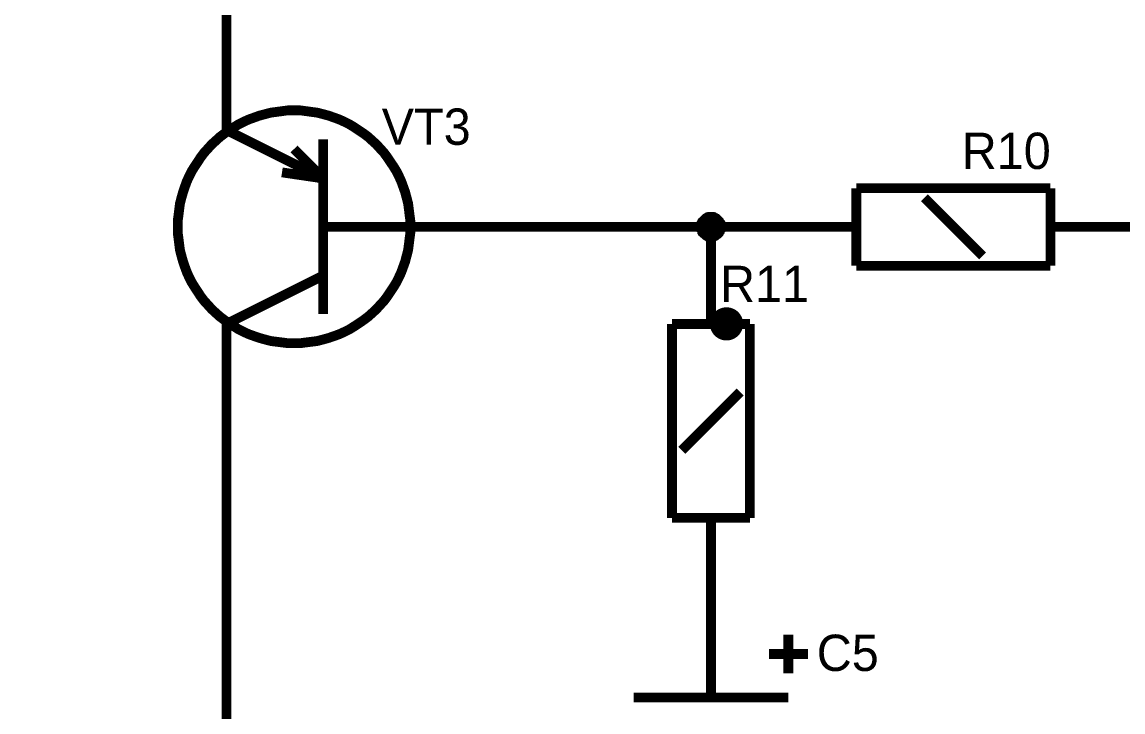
# Model space of a CAD drawing. Header units: millimetres. Extents: x 2.64 to 11.44, y 2.16 to 8.68.
# Drawn here: x 4.073 to 5.399, y 3.273 to 4.104 of the extents above; entities that cross this region are included whole.
import ezdxf

# ---------------------------------------------------------------- set-up
doc = ezdxf.new("R2010")
doc.units = ezdxf.units.MM
doc.header["$MEASUREMENT"] = 0
doc.layers.add('Sheet', color=255, linetype='Continuous')

msp = doc.modelspace()

# ---------------------------------------------------------------- linework, layer by layer
at = {"layer": 'Sheet', "const_width": 0.0118}
for points in [[(3.8516, 4.0324), (3.8516, 4.3243), (4.085, 4.3243), (4.3189, 4.3243), (4.3189, 4.0324)], [(4.3189, 3.9737), (4.3189, 4.0324)], [(4.2602, 3.8571), (4.2602, 3.8644), (4.2611, 3.8712), (4.262, 3.8785), (4.2629, 3.8854), (4.2647, 3.8922), (4.2666, 3.899), (4.2688, 3.9054), (4.2711, 3.9118), (4.2738, 3.9177), (4.277, 3.9241), (4.2807, 3.93), (4.2843, 3.9354), (4.2879, 3.9409), (4.292, 3.9464), (4.2966, 3.9514), (4.3011, 3.9564), (4.3061, 3.9609), (4.3111, 3.9655), (4.3166, 3.9696), (4.3221, 3.9732), (4.3275, 3.9769), (4.3334, 3.9805), (4.3398, 3.9837), (4.3457, 3.9864), (4.3521, 3.9887), (4.3585, 3.991), (4.3653, 3.9928), (4.3721, 3.9946), (4.3789, 3.9955), (4.3862, 3.9965), (4.393, 3.9974), (4.4003, 3.9974)], [(4.4003, 3.9974), (4.393, 3.9974), (4.3862, 3.9965), (4.3789, 3.9955), (4.3721, 3.9946), (4.3653, 3.9928), (4.3585, 3.991), (4.3521, 3.9887), (4.3457, 3.9864), (4.3398, 3.9837), (4.3334, 3.9805), (4.3275, 3.9769), (4.3221, 3.9732), (4.3166, 3.9696), (4.3111, 3.9655), (4.3061, 3.9609), (4.3011, 3.9564), (4.2966, 3.9514), (4.292, 3.9464), (4.2879, 3.9409), (4.2843, 3.9354), (4.2807, 3.93), (4.277, 3.9241), (4.2738, 3.9177), (4.2711, 3.9118), (4.2688, 3.9054), (4.2666, 3.899), (4.2647, 3.8922), (4.2629, 3.8854), (4.262, 3.8785), (4.2611, 3.8712), (4.2602, 3.8644), (4.2602, 3.8571)], [(4.4003, 3.9974), (4.4003, 3.9974)], [(4.4003, 3.9974), (4.4076, 3.9974), (4.4144, 3.9965), (4.4217, 3.9955), (4.4285, 3.9946), (4.4353, 3.9928), (4.4422, 3.991), (4.4485, 3.9887), (4.4549, 3.9864), (4.4608, 3.9837), (4.4672, 3.9805), (4.4731, 3.9769), (4.4786, 3.9732), (4.484, 3.9696), (4.4895, 3.9655), (4.4945, 3.9609), (4.4995, 3.9564), (4.504, 3.9514), (4.5086, 3.9464), (4.5127, 3.9409), (4.5163, 3.9354), (4.52, 3.93), (4.5236, 3.9241), (4.5268, 3.9177), (4.5295, 3.9118), (4.5318, 3.9054), (4.5341, 3.899), (4.5359, 3.8922), (4.5377, 3.8854), (4.5386, 3.8785), (4.5395, 3.8712), (4.5404, 3.8644), (4.5404, 3.8571)], [(4.5404, 3.8571), (4.5404, 3.8644), (4.5395, 3.8712), (4.5386, 3.8785), (4.5377, 3.8854), (4.5359, 3.8922), (4.5341, 3.899), (4.5318, 3.9054), (4.5295, 3.9118), (4.5268, 3.9177), (4.5236, 3.9241), (4.52, 3.93), (4.5163, 3.9354), (4.5127, 3.9409), (4.5086, 3.9464), (4.504, 3.9514), (4.4995, 3.9564), (4.4945, 3.9609), (4.4895, 3.9655), (4.484, 3.9696), (4.4786, 3.9732), (4.4731, 3.9769), (4.4672, 3.9805), (4.4608, 3.9837), (4.4549, 3.9864), (4.4485, 3.9887), (4.4422, 3.991), (4.4353, 3.9928), (4.4285, 3.9946), (4.4217, 3.9955), (4.4144, 3.9965), (4.4076, 3.9974), (4.4003, 3.9974)], [(4.3189, 3.9737), (4.4353, 3.9154)], [(4.4353, 3.7519), (4.4353, 3.9623)], [(4.4003, 3.9509), (4.4353, 3.9154)], [(4.4353, 3.9154), (4.3858, 3.9227)], [(5.3116, 3.9036), (5.0777, 3.9036)], [(5.0777, 3.9036), (5.0777, 3.8102)], [(5.3116, 3.8102), (5.3116, 3.9036)], [(5.1596, 3.8922), (5.2297, 3.8221)], [(4.8908, 3.8571), (4.8908, 3.8576), (4.8908, 3.8585), (4.8908, 3.8589), (4.8912, 3.8594), (4.8912, 3.8599), (4.8912, 3.8608), (4.8917, 3.8612), (4.8917, 3.8617), (4.8921, 3.8621), (4.8921, 3.8626), (4.8926, 3.863), (4.893, 3.8635), (4.893, 3.864), (4.8935, 3.8644), (4.8939, 3.8649), (4.8944, 3.8653), (4.8948, 3.8658), (4.8953, 3.8662), (4.8958, 3.8667), (4.8962, 3.8667), (4.8967, 3.8671), (4.8971, 3.8676), (4.8976, 3.8676), (4.898, 3.868), (4.8985, 3.868), (4.8989, 3.8685), (4.8999, 3.8685), (4.9003, 3.8685), (4.9008, 3.869), (4.9012, 3.869), (4.9021, 3.869), (4.9026, 3.869)], [(4.8908, 3.8571), (4.8908, 3.8576), (4.8908, 3.8585), (4.8908, 3.8589), (4.8912, 3.8594), (4.8912, 3.8599), (4.8912, 3.8608), (4.8917, 3.8612), (4.8917, 3.8617), (4.8921, 3.8621), (4.8921, 3.8626), (4.8926, 3.863), (4.893, 3.8635), (4.893, 3.864), (4.8935, 3.8644), (4.8939, 3.8649), (4.8944, 3.8653), (4.8948, 3.8658), (4.8953, 3.8662), (4.8958, 3.8667), (4.8962, 3.8667), (4.8967, 3.8671), (4.8971, 3.8676), (4.8976, 3.8676), (4.898, 3.868), (4.8985, 3.868), (4.8989, 3.8685), (4.8999, 3.8685), (4.9003, 3.8685), (4.9008, 3.869), (4.9012, 3.869), (4.9021, 3.869), (4.9026, 3.869)], [(4.8908, 3.8571), (4.8908, 3.8576), (4.8908, 3.8585), (4.8908, 3.8589), (4.8912, 3.8594), (4.8912, 3.8599), (4.8912, 3.8608), (4.8917, 3.8612), (4.8917, 3.8617), (4.8921, 3.8621), (4.8921, 3.8626), (4.8926, 3.863), (4.893, 3.8635), (4.893, 3.864), (4.8935, 3.8644), (4.8939, 3.8649), (4.8944, 3.8653), (4.8948, 3.8658), (4.8953, 3.8662), (4.8958, 3.8667), (4.8962, 3.8667), (4.8967, 3.8671), (4.8971, 3.8676), (4.8976, 3.8676), (4.898, 3.868), (4.8985, 3.868), (4.8989, 3.8685), (4.8999, 3.8685), (4.9003, 3.8685), (4.9008, 3.869), (4.9012, 3.869), (4.9021, 3.869), (4.9026, 3.869)], [(4.8908, 3.8571), (4.8908, 3.8576), (4.8908, 3.8585), (4.8908, 3.8589), (4.8912, 3.8594), (4.8912, 3.8599), (4.8912, 3.8608), (4.8917, 3.8612), (4.8917, 3.8617), (4.8921, 3.8621), (4.8921, 3.8626), (4.8926, 3.863), (4.893, 3.8635), (4.893, 3.864), (4.8935, 3.8644), (4.8939, 3.8649), (4.8944, 3.8653), (4.8948, 3.8658), (4.8953, 3.8662), (4.8958, 3.8667), (4.8962, 3.8667), (4.8967, 3.8671), (4.8971, 3.8676), (4.8976, 3.8676), (4.898, 3.868), (4.8985, 3.868), (4.8989, 3.8685), (4.8999, 3.8685), (4.9003, 3.8685), (4.9008, 3.869), (4.9012, 3.869), (4.9021, 3.869), (4.9026, 3.869)], [(4.8908, 3.8571), (4.8908, 3.8576), (4.8908, 3.8585), (4.8908, 3.8589), (4.8912, 3.8594), (4.8912, 3.8599), (4.8912, 3.8608), (4.8917, 3.8612), (4.8917, 3.8617), (4.8921, 3.8621), (4.8921, 3.8626), (4.8926, 3.863), (4.893, 3.8635), (4.893, 3.864), (4.8935, 3.8644), (4.8939, 3.8649), (4.8944, 3.8653), (4.8948, 3.8658), (4.8953, 3.8662), (4.8958, 3.8667), (4.8962, 3.8667), (4.8967, 3.8671), (4.8971, 3.8676), (4.8976, 3.8676), (4.898, 3.868), (4.8985, 3.868), (4.8989, 3.8685), (4.8999, 3.8685), (4.9003, 3.8685), (4.9008, 3.869), (4.9012, 3.869), (4.9021, 3.869), (4.9026, 3.869)], [(4.8908, 3.8571), (4.8908, 3.8576), (4.8908, 3.8585), (4.8908, 3.8589), (4.8912, 3.8594), (4.8912, 3.8599), (4.8912, 3.8608), (4.8917, 3.8612), (4.8917, 3.8617), (4.8921, 3.8621), (4.8921, 3.8626), (4.8926, 3.863), (4.893, 3.8635), (4.893, 3.864), (4.8935, 3.8644), (4.8939, 3.8649), (4.8944, 3.8653), (4.8948, 3.8658), (4.8953, 3.8662), (4.8958, 3.8667), (4.8962, 3.8667), (4.8967, 3.8671), (4.8971, 3.8676), (4.8976, 3.8676), (4.898, 3.868), (4.8985, 3.868), (4.8989, 3.8685), (4.8999, 3.8685), (4.9003, 3.8685), (4.9008, 3.869), (4.9012, 3.869), (4.9021, 3.869), (4.9026, 3.869)], [(4.8908, 3.8571), (4.8908, 3.8576), (4.8908, 3.8585), (4.8908, 3.8589), (4.8912, 3.8594), (4.8912, 3.8599), (4.8912, 3.8608), (4.8917, 3.8612), (4.8917, 3.8617), (4.8921, 3.8621), (4.8921, 3.8626), (4.8926, 3.863), (4.893, 3.8635), (4.893, 3.864), (4.8935, 3.8644), (4.8939, 3.8649), (4.8944, 3.8653), (4.8948, 3.8658), (4.8953, 3.8662), (4.8958, 3.8667), (4.8962, 3.8667), (4.8967, 3.8671), (4.8971, 3.8676), (4.8976, 3.8676), (4.898, 3.868), (4.8985, 3.868), (4.8989, 3.8685), (4.8999, 3.8685), (4.9003, 3.8685), (4.9008, 3.869), (4.9012, 3.869), (4.9021, 3.869), (4.9026, 3.869)], [(4.8908, 3.8571), (4.8908, 3.8576), (4.8908, 3.8585), (4.8908, 3.8589), (4.8912, 3.8594), (4.8912, 3.8599), (4.8912, 3.8608), (4.8917, 3.8612), (4.8917, 3.8617), (4.8921, 3.8621), (4.8921, 3.8626), (4.8926, 3.863), (4.893, 3.8635), (4.893, 3.864), (4.8935, 3.8644), (4.8939, 3.8649), (4.8944, 3.8653), (4.8948, 3.8658), (4.8953, 3.8662), (4.8958, 3.8667), (4.8962, 3.8667), (4.8967, 3.8671), (4.8971, 3.8676), (4.8976, 3.8676), (4.898, 3.868), (4.8985, 3.868), (4.8989, 3.8685), (4.8999, 3.8685), (4.9003, 3.8685), (4.9008, 3.869), (4.9012, 3.869), (4.9021, 3.869), (4.9026, 3.869)], [(4.8908, 3.8571), (4.8908, 3.8576), (4.8908, 3.8585), (4.8908, 3.8589), (4.8912, 3.8594), (4.8912, 3.8599), (4.8912, 3.8608), (4.8917, 3.8612), (4.8917, 3.8617), (4.8921, 3.8621), (4.8921, 3.8626), (4.8926, 3.863), (4.893, 3.8635), (4.893, 3.864), (4.8935, 3.8644), (4.8939, 3.8649), (4.8944, 3.8653), (4.8948, 3.8658), (4.8953, 3.8662), (4.8958, 3.8667), (4.8962, 3.8667), (4.8967, 3.8671), (4.8971, 3.8676), (4.8976, 3.8676), (4.898, 3.868), (4.8985, 3.868), (4.8989, 3.8685), (4.8999, 3.8685), (4.9003, 3.8685), (4.9008, 3.869), (4.9012, 3.869), (4.9021, 3.869), (4.9026, 3.869)], [(4.8908, 3.8571), (4.8908, 3.8576), (4.8908, 3.8585), (4.8908, 3.8589), (4.8912, 3.8594), (4.8912, 3.8599), (4.8912, 3.8608), (4.8917, 3.8612), (4.8917, 3.8617), (4.8921, 3.8621), (4.8921, 3.8626), (4.8926, 3.863), (4.893, 3.8635), (4.893, 3.864), (4.8935, 3.8644), (4.8939, 3.8649), (4.8944, 3.8653), (4.8948, 3.8658), (4.8953, 3.8662), (4.8958, 3.8667), (4.8962, 3.8667), (4.8967, 3.8671), (4.8971, 3.8676), (4.8976, 3.8676), (4.898, 3.868), (4.8985, 3.868), (4.8989, 3.8685), (4.8999, 3.8685), (4.9003, 3.8685), (4.9008, 3.869), (4.9012, 3.869), (4.9021, 3.869), (4.9026, 3.869)], [(4.9026, 3.869), (4.9026, 3.869)], [(4.9026, 3.869), (4.903, 3.869), (4.9039, 3.869), (4.9044, 3.869), (4.9049, 3.8685), (4.9053, 3.8685), (4.9062, 3.8685), (4.9067, 3.868), (4.9071, 3.868), (4.9076, 3.8676), (4.908, 3.8676), (4.9085, 3.8671), (4.9089, 3.8667), (4.9094, 3.8667), (4.9099, 3.8662), (4.9103, 3.8658), (4.9108, 3.8653), (4.9112, 3.8649), (4.9117, 3.8644), (4.9121, 3.864), (4.9121, 3.8635), (4.9126, 3.863), (4.913, 3.8626), (4.913, 3.8621), (4.9135, 3.8617), (4.9135, 3.8612), (4.914, 3.8608), (4.914, 3.8599), (4.914, 3.8594), (4.9144, 3.8589), (4.9144, 3.8585), (4.9144, 3.8576), (4.9144, 3.8571)], [(4.9026, 3.869), (4.9026, 3.869)], [(4.9026, 3.869), (4.903, 3.869), (4.9039, 3.869), (4.9044, 3.869), (4.9049, 3.8685), (4.9053, 3.8685), (4.9062, 3.8685), (4.9067, 3.868), (4.9071, 3.868), (4.9076, 3.8676), (4.908, 3.8676), (4.9085, 3.8671), (4.9089, 3.8667), (4.9094, 3.8667), (4.9099, 3.8662), (4.9103, 3.8658), (4.9108, 3.8653), (4.9112, 3.8649), (4.9117, 3.8644), (4.9121, 3.864), (4.9121, 3.8635), (4.9126, 3.863), (4.913, 3.8626), (4.913, 3.8621), (4.9135, 3.8617), (4.9135, 3.8612), (4.914, 3.8608), (4.914, 3.8599), (4.914, 3.8594), (4.9144, 3.8589), (4.9144, 3.8585), (4.9144, 3.8576), (4.9144, 3.8571)], [(4.9026, 3.869), (4.9026, 3.869)], [(4.9026, 3.869), (4.903, 3.869), (4.9039, 3.869), (4.9044, 3.869), (4.9049, 3.8685), (4.9053, 3.8685), (4.9062, 3.8685), (4.9067, 3.868), (4.9071, 3.868), (4.9076, 3.8676), (4.908, 3.8676), (4.9085, 3.8671), (4.9089, 3.8667), (4.9094, 3.8667), (4.9099, 3.8662), (4.9103, 3.8658), (4.9108, 3.8653), (4.9112, 3.8649), (4.9117, 3.8644), (4.9121, 3.864), (4.9121, 3.8635), (4.9126, 3.863), (4.913, 3.8626), (4.913, 3.8621), (4.9135, 3.8617), (4.9135, 3.8612), (4.914, 3.8608), (4.914, 3.8599), (4.914, 3.8594), (4.9144, 3.8589), (4.9144, 3.8585), (4.9144, 3.8576), (4.9144, 3.8571)], [(4.9026, 3.869), (4.9026, 3.869)], [(4.9026, 3.869), (4.903, 3.869), (4.9039, 3.869), (4.9044, 3.869), (4.9049, 3.8685), (4.9053, 3.8685), (4.9062, 3.8685), (4.9067, 3.868), (4.9071, 3.868), (4.9076, 3.8676), (4.908, 3.8676), (4.9085, 3.8671), (4.9089, 3.8667), (4.9094, 3.8667), (4.9099, 3.8662), (4.9103, 3.8658), (4.9108, 3.8653), (4.9112, 3.8649), (4.9117, 3.8644), (4.9121, 3.864), (4.9121, 3.8635), (4.9126, 3.863), (4.913, 3.8626), (4.913, 3.8621), (4.9135, 3.8617), (4.9135, 3.8612), (4.914, 3.8608), (4.914, 3.8599), (4.914, 3.8594), (4.9144, 3.8589), (4.9144, 3.8585), (4.9144, 3.8576), (4.9144, 3.8571)], [(4.9026, 3.869), (4.9026, 3.869)], [(4.9026, 3.869), (4.903, 3.869), (4.9039, 3.869), (4.9044, 3.869), (4.9049, 3.8685), (4.9053, 3.8685), (4.9062, 3.8685), (4.9067, 3.868), (4.9071, 3.868), (4.9076, 3.8676), (4.908, 3.8676), (4.9085, 3.8671), (4.9089, 3.8667), (4.9094, 3.8667), (4.9099, 3.8662), (4.9103, 3.8658), (4.9108, 3.8653), (4.9112, 3.8649), (4.9117, 3.8644), (4.9121, 3.864), (4.9121, 3.8635), (4.9126, 3.863), (4.913, 3.8626), (4.913, 3.8621), (4.9135, 3.8617), (4.9135, 3.8612), (4.914, 3.8608), (4.914, 3.8599), (4.914, 3.8594), (4.9144, 3.8589), (4.9144, 3.8585), (4.9144, 3.8576), (4.9144, 3.8571)], [(4.9026, 3.869), (4.9026, 3.869)], [(4.9026, 3.869), (4.903, 3.869), (4.9039, 3.869), (4.9044, 3.869), (4.9049, 3.8685), (4.9053, 3.8685), (4.9062, 3.8685), (4.9067, 3.868), (4.9071, 3.868), (4.9076, 3.8676), (4.908, 3.8676), (4.9085, 3.8671), (4.9089, 3.8667), (4.9094, 3.8667), (4.9099, 3.8662), (4.9103, 3.8658), (4.9108, 3.8653), (4.9112, 3.8649), (4.9117, 3.8644), (4.9121, 3.864), (4.9121, 3.8635), (4.9126, 3.863), (4.913, 3.8626), (4.913, 3.8621), (4.9135, 3.8617), (4.9135, 3.8612), (4.914, 3.8608), (4.914, 3.8599), (4.914, 3.8594), (4.9144, 3.8589), (4.9144, 3.8585), (4.9144, 3.8576), (4.9144, 3.8571)], [(4.9026, 3.869), (4.9026, 3.869)], [(4.9026, 3.869), (4.903, 3.869), (4.9039, 3.869), (4.9044, 3.869), (4.9049, 3.8685), (4.9053, 3.8685), (4.9062, 3.8685), (4.9067, 3.868), (4.9071, 3.868), (4.9076, 3.8676), (4.908, 3.8676), (4.9085, 3.8671), (4.9089, 3.8667), (4.9094, 3.8667), (4.9099, 3.8662), (4.9103, 3.8658), (4.9108, 3.8653), (4.9112, 3.8649), (4.9117, 3.8644), (4.9121, 3.864), (4.9121, 3.8635), (4.9126, 3.863), (4.913, 3.8626), (4.913, 3.8621), (4.9135, 3.8617), (4.9135, 3.8612), (4.914, 3.8608), (4.914, 3.8599), (4.914, 3.8594), (4.9144, 3.8589), (4.9144, 3.8585), (4.9144, 3.8576), (4.9144, 3.8571)], [(4.9026, 3.869), (4.9026, 3.869)], [(4.9026, 3.869), (4.903, 3.869), (4.9039, 3.869), (4.9044, 3.869), (4.9049, 3.8685), (4.9053, 3.8685), (4.9062, 3.8685), (4.9067, 3.868), (4.9071, 3.868), (4.9076, 3.8676), (4.908, 3.8676), (4.9085, 3.8671), (4.9089, 3.8667), (4.9094, 3.8667), (4.9099, 3.8662), (4.9103, 3.8658), (4.9108, 3.8653), (4.9112, 3.8649), (4.9117, 3.8644), (4.9121, 3.864), (4.9121, 3.8635), (4.9126, 3.863), (4.913, 3.8626), (4.913, 3.8621), (4.9135, 3.8617), (4.9135, 3.8612), (4.914, 3.8608), (4.914, 3.8599), (4.914, 3.8594), (4.9144, 3.8589), (4.9144, 3.8585), (4.9144, 3.8576), (4.9144, 3.8571)], [(4.9026, 3.869), (4.9026, 3.869)], [(4.9026, 3.869), (4.903, 3.869), (4.9039, 3.869), (4.9044, 3.869), (4.9049, 3.8685), (4.9053, 3.8685), (4.9062, 3.8685), (4.9067, 3.868), (4.9071, 3.868), (4.9076, 3.8676), (4.908, 3.8676), (4.9085, 3.8671), (4.9089, 3.8667), (4.9094, 3.8667), (4.9099, 3.8662), (4.9103, 3.8658), (4.9108, 3.8653), (4.9112, 3.8649), (4.9117, 3.8644), (4.9121, 3.864), (4.9121, 3.8635), (4.9126, 3.863), (4.913, 3.8626), (4.913, 3.8621), (4.9135, 3.8617), (4.9135, 3.8612), (4.914, 3.8608), (4.914, 3.8599), (4.914, 3.8594), (4.9144, 3.8589), (4.9144, 3.8585), (4.9144, 3.8576), (4.9144, 3.8571)], [(4.9026, 3.869), (4.9026, 3.869)], [(4.9026, 3.869), (4.903, 3.869), (4.9039, 3.869), (4.9044, 3.869), (4.9049, 3.8685), (4.9053, 3.8685), (4.9062, 3.8685), (4.9067, 3.868), (4.9071, 3.868), (4.9076, 3.8676), (4.908, 3.8676), (4.9085, 3.8671), (4.9089, 3.8667), (4.9094, 3.8667), (4.9099, 3.8662), (4.9103, 3.8658), (4.9108, 3.8653), (4.9112, 3.8649), (4.9117, 3.8644), (4.9121, 3.864), (4.9121, 3.8635), (4.9126, 3.863), (4.913, 3.8626), (4.913, 3.8621), (4.9135, 3.8617), (4.9135, 3.8612), (4.914, 3.8608), (4.914, 3.8599), (4.914, 3.8594), (4.9144, 3.8589), (4.9144, 3.8585), (4.9144, 3.8576), (4.9144, 3.8571)], [(4.4003, 3.7169), (4.393, 3.7169), (4.3862, 3.7178), (4.3789, 3.7187), (4.3721, 3.7196), (4.3653, 3.7214), (4.3585, 3.7233), (4.3521, 3.7255), (4.3457, 3.7278), (4.3398, 3.7305), (4.3334, 3.7337), (4.3275, 3.7374), (4.3221, 3.741), (4.3166, 3.7447), (4.3111, 3.7488), (4.3061, 3.7533), (4.3011, 3.7579), (4.2966, 3.7629), (4.292, 3.7679), (4.2879, 3.7733), (4.2843, 3.7788), (4.2807, 3.7843), (4.277, 3.7902), (4.2738, 3.7966), (4.2711, 3.8025), (4.2688, 3.8089), (4.2666, 3.8152), (4.2647, 3.8221), (4.2629, 3.8289), (4.262, 3.8357), (4.2611, 3.843), (4.2602, 3.8498), (4.2602, 3.8571)], [(4.2602, 3.8571), (4.2602, 3.8571)], [(4.2602, 3.8571), (4.2602, 3.8498), (4.2611, 3.843), (4.262, 3.8357), (4.2629, 3.8289), (4.2647, 3.8221), (4.2666, 3.8152), (4.2688, 3.8089), (4.2711, 3.8025), (4.2738, 3.7966), (4.277, 3.7902), (4.2807, 3.7843), (4.2843, 3.7788), (4.2879, 3.7733), (4.292, 3.7679), (4.2966, 3.7629), (4.3011, 3.7579), (4.3061, 3.7533), (4.3111, 3.7488), (4.3166, 3.7447), (4.3221, 3.741), (4.3275, 3.7374), (4.3334, 3.7337), (4.3398, 3.7305), (4.3457, 3.7278), (4.3521, 3.7255), (4.3585, 3.7233), (4.3653, 3.7214), (4.3721, 3.7196), (4.3789, 3.7187), (4.3862, 3.7178), (4.393, 3.7169), (4.4003, 3.7169)], [(4.5404, 3.8571), (4.5404, 3.8498), (4.5395, 3.843), (4.5386, 3.8357), (4.5377, 3.8289), (4.5359, 3.8221), (4.5341, 3.8152), (4.5318, 3.8089), (4.5295, 3.8025), (4.5268, 3.7966), (4.5236, 3.7902), (4.52, 3.7843), (4.5163, 3.7788), (4.5127, 3.7733), (4.5086, 3.7679), (4.504, 3.7629), (4.4995, 3.7579), (4.4945, 3.7533), (4.4895, 3.7488), (4.484, 3.7447), (4.4786, 3.741), (4.4731, 3.7374), (4.4672, 3.7337), (4.4608, 3.7305), (4.4549, 3.7278), (4.4485, 3.7255), (4.4422, 3.7233), (4.4353, 3.7214), (4.4285, 3.7196), (4.4217, 3.7187), (4.4144, 3.7178), (4.4076, 3.7169), (4.4003, 3.7169)], [(4.4003, 3.7169), (4.4076, 3.7169), (4.4144, 3.7178), (4.4217, 3.7187), (4.4285, 3.7196), (4.4353, 3.7214), (4.4422, 3.7233), (4.4485, 3.7255), (4.4549, 3.7278), (4.4608, 3.7305), (4.4672, 3.7337), (4.4731, 3.7374), (4.4786, 3.741), (4.484, 3.7447), (4.4895, 3.7488), (4.4945, 3.7533), (4.4995, 3.7579), (4.504, 3.7629), (4.5086, 3.7679), (4.5127, 3.7733), (4.5163, 3.7788), (4.52, 3.7843), (4.5236, 3.7902), (4.5268, 3.7966), (4.5295, 3.8025), (4.5318, 3.8089), (4.5341, 3.8152), (4.5359, 3.8221), (4.5377, 3.8289), (4.5386, 3.8357), (4.5395, 3.843), (4.5404, 3.8498), (4.5404, 3.8571)], [(4.5641, 3.8571), (4.4353, 3.8571)], [(4.5404, 3.8571), (4.5404, 3.8571), (4.5404, 3.8571), (4.5404, 3.8571), (4.5404, 3.8571), (4.5404, 3.8571), (4.5404, 3.8571), (4.5404, 3.8571), (4.5404, 3.8571), (4.5404, 3.8571), (4.5404, 3.8571), (4.5404, 3.8571), (4.5404, 3.8571), (4.5404, 3.8571), (4.5404, 3.8571), (4.5404, 3.8571), (4.5404, 3.8571), (4.5404, 3.8571), (4.5404, 3.8571), (4.5404, 3.8571), (4.5404, 3.8571), (4.5404, 3.8571), (4.5404, 3.8571), (4.5404, 3.8571), (4.5404, 3.8571), (4.5404, 3.8571), (4.5404, 3.8571), (4.5404, 3.8571), (4.5404, 3.8571), (4.5404, 3.8571), (4.5404, 3.8571), (4.5404, 3.8571), (4.5404, 3.8571)], [(4.5404, 3.8571), (4.5404, 3.8571)], [(4.5641, 3.8571), (4.6105, 3.8571)], [(4.6105, 3.8571), (4.9026, 3.8571), (4.9608, 3.8571)], [(4.9026, 3.8453), (4.9021, 3.8453), (4.9012, 3.8453), (4.9008, 3.8453), (4.9003, 3.8457), (4.8999, 3.8457), (4.8989, 3.8457), (4.8985, 3.8462), (4.898, 3.8462), (4.8976, 3.8462), (4.8971, 3.8466), (4.8967, 3.8471), (4.8962, 3.8471), (4.8958, 3.8476), (4.8953, 3.848), (4.8948, 3.8485), (4.8944, 3.8485), (4.8939, 3.8489), (4.8935, 3.8494), (4.893, 3.8498), (4.893, 3.8503), (4.8926, 3.8507), (4.8921, 3.8512), (4.8921, 3.8517), (4.8917, 3.8526), (4.8917, 3.853), (4.8912, 3.8535), (4.8912, 3.8539), (4.8912, 3.8548), (4.8908, 3.8553), (4.8908, 3.8558), (4.8908, 3.8567), (4.8908, 3.8571)], [(4.8908, 3.8571), (4.8908, 3.8571)], [(4.9026, 3.8453), (4.9021, 3.8453), (4.9012, 3.8453), (4.9008, 3.8453), (4.9003, 3.8457), (4.8999, 3.8457), (4.8989, 3.8457), (4.8985, 3.8462), (4.898, 3.8462), (4.8976, 3.8462), (4.8971, 3.8466), (4.8967, 3.8471), (4.8962, 3.8471), (4.8958, 3.8476), (4.8953, 3.848), (4.8948, 3.8485), (4.8944, 3.8485), (4.8939, 3.8489), (4.8935, 3.8494), (4.893, 3.8498), (4.893, 3.8503), (4.8926, 3.8507), (4.8921, 3.8512), (4.8921, 3.8517), (4.8917, 3.8526), (4.8917, 3.853), (4.8912, 3.8535), (4.8912, 3.8539), (4.8912, 3.8548), (4.8908, 3.8553), (4.8908, 3.8558), (4.8908, 3.8567), (4.8908, 3.8571)], [(4.8908, 3.8571), (4.8908, 3.8571)], [(4.9026, 3.8453), (4.9021, 3.8453), (4.9012, 3.8453), (4.9008, 3.8453), (4.9003, 3.8457), (4.8999, 3.8457), (4.8989, 3.8457), (4.8985, 3.8462), (4.898, 3.8462), (4.8976, 3.8462), (4.8971, 3.8466), (4.8967, 3.8471), (4.8962, 3.8471), (4.8958, 3.8476), (4.8953, 3.848), (4.8948, 3.8485), (4.8944, 3.8485), (4.8939, 3.8489), (4.8935, 3.8494), (4.893, 3.8498), (4.893, 3.8503), (4.8926, 3.8507), (4.8921, 3.8512), (4.8921, 3.8517), (4.8917, 3.8526), (4.8917, 3.853), (4.8912, 3.8535), (4.8912, 3.8539), (4.8912, 3.8548), (4.8908, 3.8553), (4.8908, 3.8558), (4.8908, 3.8567), (4.8908, 3.8571)], [(4.8908, 3.8571), (4.8908, 3.8571)], [(4.9026, 3.8453), (4.9021, 3.8453), (4.9012, 3.8453), (4.9008, 3.8453), (4.9003, 3.8457), (4.8999, 3.8457), (4.8989, 3.8457), (4.8985, 3.8462), (4.898, 3.8462), (4.8976, 3.8462), (4.8971, 3.8466), (4.8967, 3.8471), (4.8962, 3.8471), (4.8958, 3.8476), (4.8953, 3.848), (4.8948, 3.8485), (4.8944, 3.8485), (4.8939, 3.8489), (4.8935, 3.8494), (4.893, 3.8498), (4.893, 3.8503), (4.8926, 3.8507), (4.8921, 3.8512), (4.8921, 3.8517), (4.8917, 3.8526), (4.8917, 3.853), (4.8912, 3.8535), (4.8912, 3.8539), (4.8912, 3.8548), (4.8908, 3.8553), (4.8908, 3.8558), (4.8908, 3.8567), (4.8908, 3.8571)], [(4.8908, 3.8571), (4.8908, 3.8571)], [(4.9026, 3.8453), (4.9021, 3.8453), (4.9012, 3.8453), (4.9008, 3.8453), (4.9003, 3.8457), (4.8999, 3.8457), (4.8989, 3.8457), (4.8985, 3.8462), (4.898, 3.8462), (4.8976, 3.8462), (4.8971, 3.8466), (4.8967, 3.8471), (4.8962, 3.8471), (4.8958, 3.8476), (4.8953, 3.848), (4.8948, 3.8485), (4.8944, 3.8485), (4.8939, 3.8489), (4.8935, 3.8494), (4.893, 3.8498), (4.893, 3.8503), (4.8926, 3.8507), (4.8921, 3.8512), (4.8921, 3.8517), (4.8917, 3.8526), (4.8917, 3.853), (4.8912, 3.8535), (4.8912, 3.8539), (4.8912, 3.8548), (4.8908, 3.8553), (4.8908, 3.8558), (4.8908, 3.8567), (4.8908, 3.8571)], [(4.8908, 3.8571), (4.8908, 3.8571)], [(4.9026, 3.8453), (4.9021, 3.8453), (4.9012, 3.8453), (4.9008, 3.8453), (4.9003, 3.8457), (4.8999, 3.8457), (4.8989, 3.8457), (4.8985, 3.8462), (4.898, 3.8462), (4.8976, 3.8462), (4.8971, 3.8466), (4.8967, 3.8471), (4.8962, 3.8471), (4.8958, 3.8476), (4.8953, 3.848), (4.8948, 3.8485), (4.8944, 3.8485), (4.8939, 3.8489), (4.8935, 3.8494), (4.893, 3.8498), (4.893, 3.8503), (4.8926, 3.8507), (4.8921, 3.8512), (4.8921, 3.8517), (4.8917, 3.8526), (4.8917, 3.853), (4.8912, 3.8535), (4.8912, 3.8539), (4.8912, 3.8548), (4.8908, 3.8553), (4.8908, 3.8558), (4.8908, 3.8567), (4.8908, 3.8571)], [(4.8908, 3.8571), (4.8908, 3.8571)], [(4.9026, 3.8453), (4.9021, 3.8453), (4.9012, 3.8453), (4.9008, 3.8453), (4.9003, 3.8457), (4.8999, 3.8457), (4.8989, 3.8457), (4.8985, 3.8462), (4.898, 3.8462), (4.8976, 3.8462), (4.8971, 3.8466), (4.8967, 3.8471), (4.8962, 3.8471), (4.8958, 3.8476), (4.8953, 3.848), (4.8948, 3.8485), (4.8944, 3.8485), (4.8939, 3.8489), (4.8935, 3.8494), (4.893, 3.8498), (4.893, 3.8503), (4.8926, 3.8507), (4.8921, 3.8512), (4.8921, 3.8517), (4.8917, 3.8526), (4.8917, 3.853), (4.8912, 3.8535), (4.8912, 3.8539), (4.8912, 3.8548), (4.8908, 3.8553), (4.8908, 3.8558), (4.8908, 3.8567), (4.8908, 3.8571)], [(4.8908, 3.8571), (4.8908, 3.8571)], [(4.9026, 3.8453), (4.9021, 3.8453), (4.9012, 3.8453), (4.9008, 3.8453), (4.9003, 3.8457), (4.8999, 3.8457), (4.8989, 3.8457), (4.8985, 3.8462), (4.898, 3.8462), (4.8976, 3.8462), (4.8971, 3.8466), (4.8967, 3.8471), (4.8962, 3.8471), (4.8958, 3.8476), (4.8953, 3.848), (4.8948, 3.8485), (4.8944, 3.8485), (4.8939, 3.8489), (4.8935, 3.8494), (4.893, 3.8498), (4.893, 3.8503), (4.8926, 3.8507), (4.8921, 3.8512), (4.8921, 3.8517), (4.8917, 3.8526), (4.8917, 3.853), (4.8912, 3.8535), (4.8912, 3.8539), (4.8912, 3.8548), (4.8908, 3.8553), (4.8908, 3.8558), (4.8908, 3.8567), (4.8908, 3.8571)], [(4.8908, 3.8571), (4.8908, 3.8571)], [(4.9026, 3.8453), (4.9021, 3.8453), (4.9012, 3.8453), (4.9008, 3.8453), (4.9003, 3.8457), (4.8999, 3.8457), (4.8989, 3.8457), (4.8985, 3.8462), (4.898, 3.8462), (4.8976, 3.8462), (4.8971, 3.8466), (4.8967, 3.8471), (4.8962, 3.8471), (4.8958, 3.8476), (4.8953, 3.848), (4.8948, 3.8485), (4.8944, 3.8485), (4.8939, 3.8489), (4.8935, 3.8494), (4.893, 3.8498), (4.893, 3.8503), (4.8926, 3.8507), (4.8921, 3.8512), (4.8921, 3.8517), (4.8917, 3.8526), (4.8917, 3.853), (4.8912, 3.8535), (4.8912, 3.8539), (4.8912, 3.8548), (4.8908, 3.8553), (4.8908, 3.8558), (4.8908, 3.8567), (4.8908, 3.8571)], [(4.8908, 3.8571), (4.8908, 3.8571)], [(4.9026, 3.8453), (4.9021, 3.8453), (4.9012, 3.8453), (4.9008, 3.8453), (4.9003, 3.8457), (4.8999, 3.8457), (4.8989, 3.8457), (4.8985, 3.8462), (4.898, 3.8462), (4.8976, 3.8462), (4.8971, 3.8466), (4.8967, 3.8471), (4.8962, 3.8471), (4.8958, 3.8476), (4.8953, 3.848), (4.8948, 3.8485), (4.8944, 3.8485), (4.8939, 3.8489), (4.8935, 3.8494), (4.893, 3.8498), (4.893, 3.8503), (4.8926, 3.8507), (4.8921, 3.8512), (4.8921, 3.8517), (4.8917, 3.8526), (4.8917, 3.853), (4.8912, 3.8535), (4.8912, 3.8539), (4.8912, 3.8548), (4.8908, 3.8553), (4.8908, 3.8558), (4.8908, 3.8567), (4.8908, 3.8571)], [(4.8908, 3.8571), (4.8908, 3.8571)], [(4.9144, 3.8571), (4.9144, 3.8567), (4.9144, 3.8558), (4.9144, 3.8553), (4.914, 3.8548), (4.914, 3.8539), (4.914, 3.8535), (4.9135, 3.853), (4.9135, 3.8526), (4.913, 3.8517), (4.913, 3.8512), (4.9126, 3.8507), (4.9121, 3.8503), (4.9121, 3.8498), (4.9117, 3.8494), (4.9112, 3.8489), (4.9108, 3.8485), (4.9103, 3.8485), (4.9099, 3.848), (4.9094, 3.8476), (4.9089, 3.8471), (4.9085, 3.8471), (4.908, 3.8466), (4.9076, 3.8462), (4.9071, 3.8462), (4.9067, 3.8462), (4.9062, 3.8457), (4.9053, 3.8457), (4.9049, 3.8457), (4.9044, 3.8453), (4.9039, 3.8453), (4.903, 3.8453), (4.9026, 3.8453)], [(4.9144, 3.8571), (4.9144, 3.8567), (4.9144, 3.8558), (4.9144, 3.8553), (4.914, 3.8548), (4.914, 3.8539), (4.914, 3.8535), (4.9135, 3.853), (4.9135, 3.8526), (4.913, 3.8517), (4.913, 3.8512), (4.9126, 3.8507), (4.9121, 3.8503), (4.9121, 3.8498), (4.9117, 3.8494), (4.9112, 3.8489), (4.9108, 3.8485), (4.9103, 3.8485), (4.9099, 3.848), (4.9094, 3.8476), (4.9089, 3.8471), (4.9085, 3.8471), (4.908, 3.8466), (4.9076, 3.8462), (4.9071, 3.8462), (4.9067, 3.8462), (4.9062, 3.8457), (4.9053, 3.8457), (4.9049, 3.8457), (4.9044, 3.8453), (4.9039, 3.8453), (4.903, 3.8453), (4.9026, 3.8453)], [(4.9026, 3.7401), (4.9026, 3.8571)], [(4.9144, 3.8571), (4.9144, 3.8567), (4.9144, 3.8558), (4.9144, 3.8553), (4.914, 3.8548), (4.914, 3.8539), (4.914, 3.8535), (4.9135, 3.853), (4.9135, 3.8526), (4.913, 3.8517), (4.913, 3.8512), (4.9126, 3.8507), (4.9121, 3.8503), (4.9121, 3.8498), (4.9117, 3.8494), (4.9112, 3.8489), (4.9108, 3.8485), (4.9103, 3.8485), (4.9099, 3.848), (4.9094, 3.8476), (4.9089, 3.8471), (4.9085, 3.8471), (4.908, 3.8466), (4.9076, 3.8462), (4.9071, 3.8462), (4.9067, 3.8462), (4.9062, 3.8457), (4.9053, 3.8457), (4.9049, 3.8457), (4.9044, 3.8453), (4.9039, 3.8453), (4.903, 3.8453), (4.9026, 3.8453)], [(4.9144, 3.8571), (4.9144, 3.8567), (4.9144, 3.8558), (4.9144, 3.8553), (4.914, 3.8548), (4.914, 3.8539), (4.914, 3.8535), (4.9135, 3.853), (4.9135, 3.8526), (4.913, 3.8517), (4.913, 3.8512), (4.9126, 3.8507), (4.9121, 3.8503), (4.9121, 3.8498), (4.9117, 3.8494), (4.9112, 3.8489), (4.9108, 3.8485), (4.9103, 3.8485), (4.9099, 3.848), (4.9094, 3.8476), (4.9089, 3.8471), (4.9085, 3.8471), (4.908, 3.8466), (4.9076, 3.8462), (4.9071, 3.8462), (4.9067, 3.8462), (4.9062, 3.8457), (4.9053, 3.8457), (4.9049, 3.8457), (4.9044, 3.8453), (4.9039, 3.8453), (4.903, 3.8453), (4.9026, 3.8453)], [(4.9144, 3.8571), (4.9144, 3.8567), (4.9144, 3.8558), (4.9144, 3.8553), (4.914, 3.8548), (4.914, 3.8539), (4.914, 3.8535), (4.9135, 3.853), (4.9135, 3.8526), (4.913, 3.8517), (4.913, 3.8512), (4.9126, 3.8507), (4.9121, 3.8503), (4.9121, 3.8498), (4.9117, 3.8494), (4.9112, 3.8489), (4.9108, 3.8485), (4.9103, 3.8485), (4.9099, 3.848), (4.9094, 3.8476), (4.9089, 3.8471), (4.9085, 3.8471), (4.908, 3.8466), (4.9076, 3.8462), (4.9071, 3.8462), (4.9067, 3.8462), (4.9062, 3.8457), (4.9053, 3.8457), (4.9049, 3.8457), (4.9044, 3.8453), (4.9039, 3.8453), (4.903, 3.8453), (4.9026, 3.8453)], [(4.9144, 3.8571), (4.9144, 3.8567), (4.9144, 3.8558), (4.9144, 3.8553), (4.914, 3.8548), (4.914, 3.8539), (4.914, 3.8535), (4.9135, 3.853), (4.9135, 3.8526), (4.913, 3.8517), (4.913, 3.8512), (4.9126, 3.8507), (4.9121, 3.8503), (4.9121, 3.8498), (4.9117, 3.8494), (4.9112, 3.8489), (4.9108, 3.8485), (4.9103, 3.8485), (4.9099, 3.848), (4.9094, 3.8476), (4.9089, 3.8471), (4.9085, 3.8471), (4.908, 3.8466), (4.9076, 3.8462), (4.9071, 3.8462), (4.9067, 3.8462), (4.9062, 3.8457), (4.9053, 3.8457), (4.9049, 3.8457), (4.9044, 3.8453), (4.9039, 3.8453), (4.903, 3.8453), (4.9026, 3.8453)], [(4.9144, 3.8571), (4.9144, 3.8567), (4.9144, 3.8558), (4.9144, 3.8553), (4.914, 3.8548), (4.914, 3.8539), (4.914, 3.8535), (4.9135, 3.853), (4.9135, 3.8526), (4.913, 3.8517), (4.913, 3.8512), (4.9126, 3.8507), (4.9121, 3.8503), (4.9121, 3.8498), (4.9117, 3.8494), (4.9112, 3.8489), (4.9108, 3.8485), (4.9103, 3.8485), (4.9099, 3.848), (4.9094, 3.8476), (4.9089, 3.8471), (4.9085, 3.8471), (4.908, 3.8466), (4.9076, 3.8462), (4.9071, 3.8462), (4.9067, 3.8462), (4.9062, 3.8457), (4.9053, 3.8457), (4.9049, 3.8457), (4.9044, 3.8453), (4.9039, 3.8453), (4.903, 3.8453), (4.9026, 3.8453)], [(4.9144, 3.8571), (4.9144, 3.8567), (4.9144, 3.8558), (4.9144, 3.8553), (4.914, 3.8548), (4.914, 3.8539), (4.914, 3.8535), (4.9135, 3.853), (4.9135, 3.8526), (4.913, 3.8517), (4.913, 3.8512), (4.9126, 3.8507), (4.9121, 3.8503), (4.9121, 3.8498), (4.9117, 3.8494), (4.9112, 3.8489), (4.9108, 3.8485), (4.9103, 3.8485), (4.9099, 3.848), (4.9094, 3.8476), (4.9089, 3.8471), (4.9085, 3.8471), (4.908, 3.8466), (4.9076, 3.8462), (4.9071, 3.8462), (4.9067, 3.8462), (4.9062, 3.8457), (4.9053, 3.8457), (4.9049, 3.8457), (4.9044, 3.8453), (4.9039, 3.8453), (4.903, 3.8453), (4.9026, 3.8453)], [(4.9144, 3.8571), (4.9144, 3.8567), (4.9144, 3.8558), (4.9144, 3.8553), (4.914, 3.8548), (4.914, 3.8539), (4.914, 3.8535), (4.9135, 3.853), (4.9135, 3.8526), (4.913, 3.8517), (4.913, 3.8512), (4.9126, 3.8507), (4.9121, 3.8503), (4.9121, 3.8498), (4.9117, 3.8494), (4.9112, 3.8489), (4.9108, 3.8485), (4.9103, 3.8485), (4.9099, 3.848), (4.9094, 3.8476), (4.9089, 3.8471), (4.9085, 3.8471), (4.908, 3.8466), (4.9076, 3.8462), (4.9071, 3.8462), (4.9067, 3.8462), (4.9062, 3.8457), (4.9053, 3.8457), (4.9049, 3.8457), (4.9044, 3.8453), (4.9039, 3.8453), (4.903, 3.8453), (4.9026, 3.8453)], [(4.9144, 3.8571), (4.9144, 3.8567), (4.9144, 3.8558), (4.9144, 3.8553), (4.914, 3.8548), (4.914, 3.8539), (4.914, 3.8535), (4.9135, 3.853), (4.9135, 3.8526), (4.913, 3.8517), (4.913, 3.8512), (4.9126, 3.8507), (4.9121, 3.8503), (4.9121, 3.8498), (4.9117, 3.8494), (4.9112, 3.8489), (4.9108, 3.8485), (4.9103, 3.8485), (4.9099, 3.848), (4.9094, 3.8476), (4.9089, 3.8471), (4.9085, 3.8471), (4.908, 3.8466), (4.9076, 3.8462), (4.9071, 3.8462), (4.9067, 3.8462), (4.9062, 3.8457), (4.9053, 3.8457), (4.9049, 3.8457), (4.9044, 3.8453), (4.9039, 3.8453), (4.903, 3.8453), (4.9026, 3.8453)], [(4.9144, 3.8571), (4.9144, 3.8571), (4.9144, 3.8571), (4.9144, 3.8571), (4.9144, 3.8571), (4.9144, 3.8571), (4.9144, 3.8571), (4.9144, 3.8571), (4.9144, 3.8571), (4.9144, 3.8571), (4.9144, 3.8571), (4.9144, 3.8571), (4.9144, 3.8571), (4.9144, 3.8571), (4.9144, 3.8571), (4.9144, 3.8571), (4.9144, 3.8571), (4.9144, 3.8571), (4.9144, 3.8571), (4.9144, 3.8571), (4.9144, 3.8571), (4.9144, 3.8571), (4.9144, 3.8571), (4.9144, 3.8571), (4.9144, 3.8571), (4.9144, 3.8571), (4.9144, 3.8571), (4.9144, 3.8571), (4.9144, 3.8571), (4.9144, 3.8571), (4.9144, 3.8571), (4.9144, 3.8571), (4.9144, 3.8571)], [(4.9144, 3.8571), (4.9144, 3.8571)], [(4.9144, 3.8571), (4.9144, 3.8571), (4.9144, 3.8571), (4.9144, 3.8571), (4.9144, 3.8571), (4.9144, 3.8571), (4.9144, 3.8571), (4.9144, 3.8571), (4.9144, 3.8571), (4.9144, 3.8571), (4.9144, 3.8571), (4.9144, 3.8571), (4.9144, 3.8571), (4.9144, 3.8571), (4.9144, 3.8571), (4.9144, 3.8571), (4.9144, 3.8571), (4.9144, 3.8571), (4.9144, 3.8571), (4.9144, 3.8571), (4.9144, 3.8571), (4.9144, 3.8571), (4.9144, 3.8571), (4.9144, 3.8571), (4.9144, 3.8571), (4.9144, 3.8571), (4.9144, 3.8571), (4.9144, 3.8571), (4.9144, 3.8571), (4.9144, 3.8571), (4.9144, 3.8571), (4.9144, 3.8571), (4.9144, 3.8571)], [(4.9144, 3.8571), (4.9144, 3.8571)], [(4.9144, 3.8571), (4.9144, 3.8571), (4.9144, 3.8571), (4.9144, 3.8571), (4.9144, 3.8571), (4.9144, 3.8571), (4.9144, 3.8571), (4.9144, 3.8571), (4.9144, 3.8571), (4.9144, 3.8571), (4.9144, 3.8571), (4.9144, 3.8571), (4.9144, 3.8571), (4.9144, 3.8571), (4.9144, 3.8571), (4.9144, 3.8571), (4.9144, 3.8571), (4.9144, 3.8571), (4.9144, 3.8571), (4.9144, 3.8571), (4.9144, 3.8571), (4.9144, 3.8571), (4.9144, 3.8571), (4.9144, 3.8571), (4.9144, 3.8571), (4.9144, 3.8571), (4.9144, 3.8571), (4.9144, 3.8571), (4.9144, 3.8571), (4.9144, 3.8571), (4.9144, 3.8571), (4.9144, 3.8571), (4.9144, 3.8571)], [(4.9144, 3.8571), (4.9144, 3.8571)], [(4.9144, 3.8571), (4.9144, 3.8571), (4.9144, 3.8571), (4.9144, 3.8571), (4.9144, 3.8571), (4.9144, 3.8571), (4.9144, 3.8571), (4.9144, 3.8571), (4.9144, 3.8571), (4.9144, 3.8571), (4.9144, 3.8571), (4.9144, 3.8571), (4.9144, 3.8571), (4.9144, 3.8571), (4.9144, 3.8571), (4.9144, 3.8571), (4.9144, 3.8571), (4.9144, 3.8571), (4.9144, 3.8571), (4.9144, 3.8571), (4.9144, 3.8571), (4.9144, 3.8571), (4.9144, 3.8571), (4.9144, 3.8571), (4.9144, 3.8571), (4.9144, 3.8571), (4.9144, 3.8571), (4.9144, 3.8571), (4.9144, 3.8571), (4.9144, 3.8571), (4.9144, 3.8571), (4.9144, 3.8571), (4.9144, 3.8571)], [(4.9144, 3.8571), (4.9144, 3.8571)], [(4.9144, 3.8571), (4.9144, 3.8571), (4.9144, 3.8571), (4.9144, 3.8571), (4.9144, 3.8571), (4.9144, 3.8571), (4.9144, 3.8571), (4.9144, 3.8571), (4.9144, 3.8571), (4.9144, 3.8571), (4.9144, 3.8571), (4.9144, 3.8571), (4.9144, 3.8571), (4.9144, 3.8571), (4.9144, 3.8571), (4.9144, 3.8571), (4.9144, 3.8571), (4.9144, 3.8571), (4.9144, 3.8571), (4.9144, 3.8571), (4.9144, 3.8571), (4.9144, 3.8571), (4.9144, 3.8571), (4.9144, 3.8571), (4.9144, 3.8571), (4.9144, 3.8571), (4.9144, 3.8571), (4.9144, 3.8571), (4.9144, 3.8571), (4.9144, 3.8571), (4.9144, 3.8571), (4.9144, 3.8571), (4.9144, 3.8571)], [(4.9144, 3.8571), (4.9144, 3.8571)], [(4.9144, 3.8571), (4.9144, 3.8571), (4.9144, 3.8571), (4.9144, 3.8571), (4.9144, 3.8571), (4.9144, 3.8571), (4.9144, 3.8571), (4.9144, 3.8571), (4.9144, 3.8571), (4.9144, 3.8571), (4.9144, 3.8571), (4.9144, 3.8571), (4.9144, 3.8571), (4.9144, 3.8571), (4.9144, 3.8571), (4.9144, 3.8571), (4.9144, 3.8571), (4.9144, 3.8571), (4.9144, 3.8571), (4.9144, 3.8571), (4.9144, 3.8571), (4.9144, 3.8571), (4.9144, 3.8571), (4.9144, 3.8571), (4.9144, 3.8571), (4.9144, 3.8571), (4.9144, 3.8571), (4.9144, 3.8571), (4.9144, 3.8571), (4.9144, 3.8571), (4.9144, 3.8571), (4.9144, 3.8571), (4.9144, 3.8571)], [(4.9144, 3.8571), (4.9144, 3.8571)], [(4.9144, 3.8571), (4.9144, 3.8571), (4.9144, 3.8571), (4.9144, 3.8571), (4.9144, 3.8571), (4.9144, 3.8571), (4.9144, 3.8571), (4.9144, 3.8571), (4.9144, 3.8571), (4.9144, 3.8571), (4.9144, 3.8571), (4.9144, 3.8571), (4.9144, 3.8571), (4.9144, 3.8571), (4.9144, 3.8571), (4.9144, 3.8571), (4.9144, 3.8571), (4.9144, 3.8571), (4.9144, 3.8571), (4.9144, 3.8571), (4.9144, 3.8571), (4.9144, 3.8571), (4.9144, 3.8571), (4.9144, 3.8571), (4.9144, 3.8571), (4.9144, 3.8571), (4.9144, 3.8571), (4.9144, 3.8571), (4.9144, 3.8571), (4.9144, 3.8571), (4.9144, 3.8571), (4.9144, 3.8571), (4.9144, 3.8571)], [(4.9144, 3.8571), (4.9144, 3.8571)], [(4.9144, 3.8571), (4.9144, 3.8571), (4.9144, 3.8571), (4.9144, 3.8571), (4.9144, 3.8571), (4.9144, 3.8571), (4.9144, 3.8571), (4.9144, 3.8571), (4.9144, 3.8571), (4.9144, 3.8571), (4.9144, 3.8571), (4.9144, 3.8571), (4.9144, 3.8571), (4.9144, 3.8571), (4.9144, 3.8571), (4.9144, 3.8571), (4.9144, 3.8571), (4.9144, 3.8571), (4.9144, 3.8571), (4.9144, 3.8571), (4.9144, 3.8571), (4.9144, 3.8571), (4.9144, 3.8571), (4.9144, 3.8571), (4.9144, 3.8571), (4.9144, 3.8571), (4.9144, 3.8571), (4.9144, 3.8571), (4.9144, 3.8571), (4.9144, 3.8571), (4.9144, 3.8571), (4.9144, 3.8571), (4.9144, 3.8571)], [(4.9144, 3.8571), (4.9144, 3.8571)], [(4.9144, 3.8571), (4.9144, 3.8571), (4.9144, 3.8571), (4.9144, 3.8571), (4.9144, 3.8571), (4.9144, 3.8571), (4.9144, 3.8571), (4.9144, 3.8571), (4.9144, 3.8571), (4.9144, 3.8571), (4.9144, 3.8571), (4.9144, 3.8571), (4.9144, 3.8571), (4.9144, 3.8571), (4.9144, 3.8571), (4.9144, 3.8571), (4.9144, 3.8571), (4.9144, 3.8571), (4.9144, 3.8571), (4.9144, 3.8571), (4.9144, 3.8571), (4.9144, 3.8571), (4.9144, 3.8571), (4.9144, 3.8571), (4.9144, 3.8571), (4.9144, 3.8571), (4.9144, 3.8571), (4.9144, 3.8571), (4.9144, 3.8571), (4.9144, 3.8571), (4.9144, 3.8571), (4.9144, 3.8571), (4.9144, 3.8571)], [(4.9144, 3.8571), (4.9144, 3.8571)], [(4.9144, 3.8571), (4.9144, 3.8571), (4.9144, 3.8571), (4.9144, 3.8571), (4.9144, 3.8571), (4.9144, 3.8571), (4.9144, 3.8571), (4.9144, 3.8571), (4.9144, 3.8571), (4.9144, 3.8571), (4.9144, 3.8571), (4.9144, 3.8571), (4.9144, 3.8571), (4.9144, 3.8571), (4.9144, 3.8571), (4.9144, 3.8571), (4.9144, 3.8571), (4.9144, 3.8571), (4.9144, 3.8571), (4.9144, 3.8571), (4.9144, 3.8571), (4.9144, 3.8571), (4.9144, 3.8571), (4.9144, 3.8571), (4.9144, 3.8571), (4.9144, 3.8571), (4.9144, 3.8571), (4.9144, 3.8571), (4.9144, 3.8571), (4.9144, 3.8571), (4.9144, 3.8571), (4.9144, 3.8571), (4.9144, 3.8571)], [(4.9144, 3.8571), (4.9144, 3.8571)], [(5.0777, 3.8571), (4.9608, 3.8571)], [(5.3116, 3.8571), (5.4281, 3.8571)], [(5.0777, 3.8102), (5.3116, 3.8102)], [(4.3189, 3.7401), (4.4353, 3.7984)], [(4.3189, 3.7401), (4.3189, 3.6818)], [(4.9494, 3.7401), (4.8557, 3.7401)], [(4.8557, 3.7401), (4.8557, 3.5065)], [(4.9494, 3.5065), (4.9494, 3.7401)], [(4.3189, 2.6883), (4.3189, 3.6818)], [(4.9376, 3.6581), (4.8675, 3.588)], [(4.8557, 3.5065), (4.9494, 3.5065)], [(4.9026, 3.5065), (4.9026, 3.3895)], [(4.9026, 3.2902), (4.9026, 3.3895)], [(4.9958, 3.3658), (4.9958, 3.3194)], [(5.0195, 3.3426), (4.9726, 3.3426)], [(4.9958, 3.2902), (4.8093, 3.2902)]]:
    msp.add_lwpolyline(points, dxfattribs=at)
at = {"layer": 'Sheet', "const_width": 0.02}
msp.add_lwpolyline([(4.9113, 3.7402, 1), (4.9313, 3.7402, 1)], format="xyb", close=True, dxfattribs=at)

# ---------------------------------------------------------------- texts
at = {"layer": 'Sheet'}
for s, p in [('VT3', (4.5059, 3.9559)), ('R10', (5.2047, 3.9268)), ('R11', (4.9135, 3.7665)), ('C5', (5.03, 3.3221))]:
    msp.add_text(s, height=0.04371, dxfattribs=at).set_placement(p)

doc.saveas('drawing.dxf')
